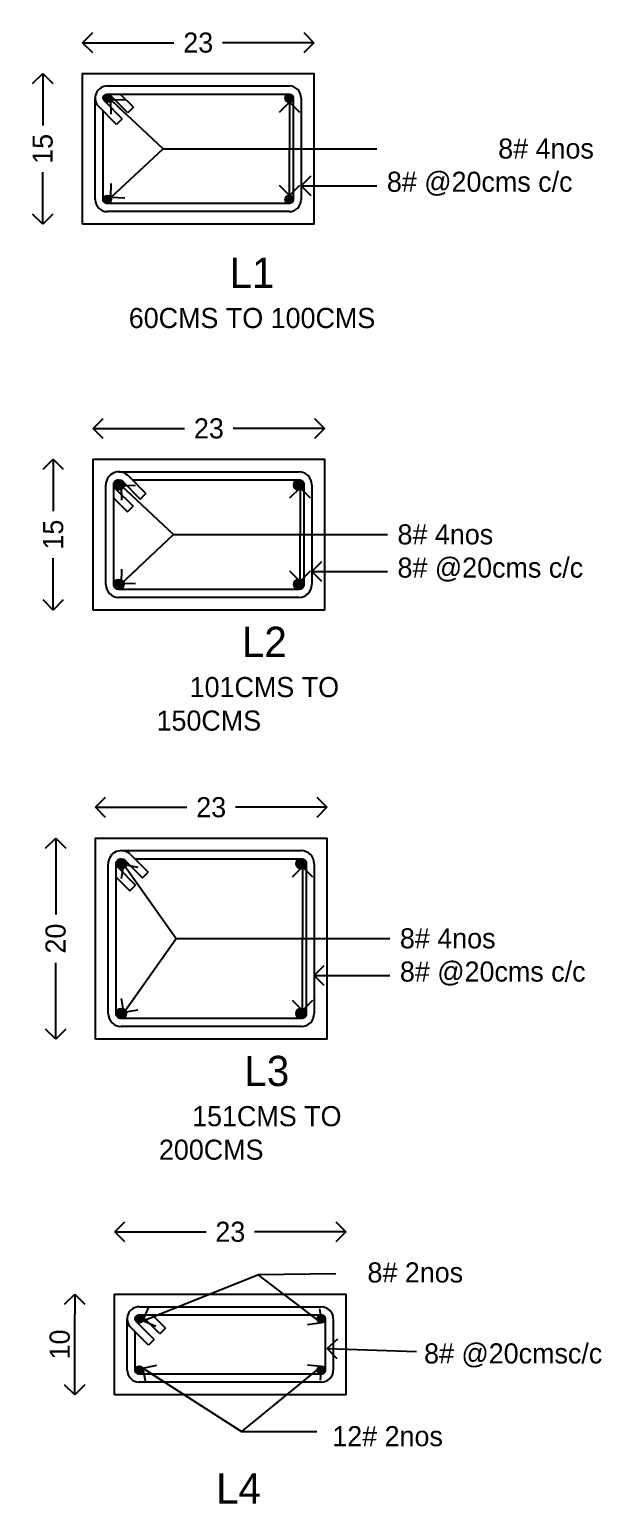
# Model space of a CAD drawing. Header units: metres. Extents: x -16 to 65907, y -5261 to 15511.
# Drawn here: x 17507.3 to 17564.7, y 3056.9 to 3203.5 of the extents above; entities that cross this region are included whole.
import ezdxf

# ---------------------------------------------------------------- set-up
doc = ezdxf.new("R2010")
doc.units = ezdxf.units.M
doc.header["$PDMODE"] = 67
doc.header["$PDSIZE"] = -5
doc.layers.get('0').update_dxf_attribs({"color": 6})
doc.layers.add('BC-WHITECOLOR', color=7, linetype='Continuous')
doc.styles.add('BC-1IN10-1', font='FreeSans.ttf', dxfattribs={"height": 2})
doc.dimstyles.new('BC-1IN10-1', dxfattribs={"dimtxt": 2, "dimasz": 2, "dimexe": 0.18, "dimexo": 0.0625, "dimgap": 1, "dimtad": 0, "dimtoh": 1, "dimzin": 12, "dimdsep": 46, "dimtxsty": 'BC-1IN10-1', "dimblk": 'OPEN90', "dimcen": 0.09, "dimse1": 1, "dimse2": 1, "dimclrd": 256, "dimclre": 256, "dimclrt": 7, "dimadec": 0, "dimazin": 0, "dimtfac": 1, "dimtdec": 1, "dimtofl": 0, "dimtmove": 1, "dimatfit": 3, "dimldrblk": 'OPEN90', "dimfxl": 0, "dimtolj": 1, "dimtzin": 0, "dimlwd": -1, "dimarcsym": 0})

# ---------------------------------------------------------------- blocks, each defined once
blk = doc.blocks.new('_OPEN90')
at = {"color": 0, "linetype": 'ByBlock'}
for p, q in [((0, 0), (-1, 0)), ((-0.5, 0.5), (0, 0)), ((0, 0), (-0.5, -0.5))]:
    blk.add_line(p, q, dxfattribs=at)
blk = doc.blocks.new('*D1748')
at = {"layer": 'BC-WHITECOLOR', "linetype": 'Continuous'}
for p, q in [((17508.58, 3197.17), (17508.58, 3194)), ((17508.58, 3186.17), (17508.58, 3189.35))]:
    blk.add_line(p, q, dxfattribs=at)
at = {"layer": 'Defpoints', "color": 0}
for p in [(17508.58, 3199.17), (17512.55, 3199.17), (17512.55, 3184.17)]:
    blk.add_point(p, dxfattribs=at)
at = {"layer": 'BC-WHITECOLOR', "xscale": 2, "yscale": 2, "zscale": 2}
for p, rotation in [((17508.58, 3199.17), 90), ((17508.58, 3184.17), 270)]:
    blk.add_blockref('_OPEN90', p, dxfattribs=dict(at, rotation=rotation))
at = {"layer": 'BC-WHITECOLOR', "color": 7, "insert": (17508.58, 3191.67), "char_height": 2, "attachment_point": 5, "rotation": 90, "style": 'BC-1IN10-1'}
blk.add_mtext('\\A1;15', dxfattribs=at)
blk = doc.blocks.new('*D1749')
at = {"layer": 'BC-WHITECOLOR', "linetype": 'Continuous'}
for p, q in [((17514.55, 3202.23), (17521.64, 3202.23)), ((17533.55, 3202.23), (17526.46, 3202.23))]:
    blk.add_line(p, q, dxfattribs=at)
at = {"layer": 'Defpoints', "color": 0}
for p in [(17535.55, 3202.23), (17512.55, 3199.17), (17535.55, 3199.17)]:
    blk.add_point(p, dxfattribs=at)
at = {"layer": 'BC-WHITECOLOR', "xscale": 2, "yscale": 2, "zscale": 2, "rotation": 180}
blk.add_blockref('_OPEN90', (17512.55, 3202.23), dxfattribs=at)
at = {"layer": 'BC-WHITECOLOR', "xscale": 2, "yscale": 2, "zscale": 2}
blk.add_blockref('_OPEN90', (17535.55, 3202.23), dxfattribs=at)
at = {"layer": 'BC-WHITECOLOR', "color": 7, "insert": (17524.05, 3202.23), "char_height": 2, "attachment_point": 5, "style": 'BC-1IN10-1'}
blk.add_mtext('\\A1;23', dxfattribs=at)
blk = doc.blocks.new('*D1750')
at = {"layer": 'BC-WHITECOLOR', "linetype": 'Continuous'}
for p, q in [((17515.61, 3163.85), (17522.7, 3163.85)), ((17534.61, 3163.85), (17527.52, 3163.85))]:
    blk.add_line(p, q, dxfattribs=at)
at = {"layer": 'Defpoints', "color": 0}
for p in [(17536.61, 3163.85), (17513.61, 3160.79), (17536.61, 3160.79)]:
    blk.add_point(p, dxfattribs=at)
at = {"layer": 'BC-WHITECOLOR', "xscale": 2, "yscale": 2, "zscale": 2, "rotation": 180}
blk.add_blockref('_OPEN90', (17513.61, 3163.85), dxfattribs=at)
at = {"layer": 'BC-WHITECOLOR', "xscale": 2, "yscale": 2, "zscale": 2}
blk.add_blockref('_OPEN90', (17536.61, 3163.85), dxfattribs=at)
at = {"layer": 'BC-WHITECOLOR', "color": 7, "insert": (17525.11, 3163.85), "char_height": 2, "attachment_point": 5, "style": 'BC-1IN10-1'}
blk.add_mtext('\\A1;23', dxfattribs=at)
blk = doc.blocks.new('*D1751')
at = {"layer": 'BC-WHITECOLOR', "linetype": 'Continuous'}
for p, q in [((17509.63, 3158.79), (17509.63, 3155.62)), ((17509.63, 3147.79), (17509.63, 3150.96))]:
    blk.add_line(p, q, dxfattribs=at)
at = {"layer": 'Defpoints', "color": 0}
for p in [(17509.63, 3160.79), (17513.61, 3160.79), (17513.61, 3145.79)]:
    blk.add_point(p, dxfattribs=at)
at = {"layer": 'BC-WHITECOLOR', "xscale": 2, "yscale": 2, "zscale": 2}
for p, rotation in [((17509.63, 3160.79), 90), ((17509.63, 3145.79), 270)]:
    blk.add_blockref('_OPEN90', p, dxfattribs=dict(at, rotation=rotation))
at = {"layer": 'BC-WHITECOLOR', "color": 7, "insert": (17509.63, 3153.29), "char_height": 2, "attachment_point": 5, "rotation": 90, "style": 'BC-1IN10-1'}
blk.add_mtext('\\A1;15', dxfattribs=at)
blk = doc.blocks.new('*D1752')
at = {"layer": 'BC-WHITECOLOR', "linetype": 'Continuous'}
for p, q in [((17515.84, 3126.16), (17522.93, 3126.16)), ((17534.84, 3126.16), (17527.75, 3126.16))]:
    blk.add_line(p, q, dxfattribs=at)
at = {"layer": 'Defpoints', "color": 0}
for p in [(17536.84, 3126.16), (17513.84, 3123.1), (17536.84, 3123.1)]:
    blk.add_point(p, dxfattribs=at)
at = {"layer": 'BC-WHITECOLOR', "xscale": 2, "yscale": 2, "zscale": 2, "rotation": 180}
blk.add_blockref('_OPEN90', (17513.84, 3126.16), dxfattribs=at)
at = {"layer": 'BC-WHITECOLOR', "xscale": 2, "yscale": 2, "zscale": 2}
blk.add_blockref('_OPEN90', (17536.84, 3126.16), dxfattribs=at)
at = {"layer": 'BC-WHITECOLOR', "color": 7, "insert": (17525.34, 3126.16), "char_height": 2, "attachment_point": 5, "style": 'BC-1IN10-1'}
blk.add_mtext('\\A1;23', dxfattribs=at)
blk = doc.blocks.new('*D1753')
at = {"layer": 'BC-WHITECOLOR', "linetype": 'Continuous'}
for p, q in [((17509.87, 3121.1), (17509.87, 3115.51)), ((17509.87, 3105.1), (17509.87, 3110.69))]:
    blk.add_line(p, q, dxfattribs=at)
at = {"layer": 'Defpoints', "color": 0}
for p in [(17509.87, 3123.1), (17513.84, 3123.1), (17513.84, 3103.1)]:
    blk.add_point(p, dxfattribs=at)
at = {"layer": 'BC-WHITECOLOR', "xscale": 2, "yscale": 2, "zscale": 2}
for p, rotation in [((17509.87, 3123.1), 90), ((17509.87, 3103.1), 270)]:
    blk.add_blockref('_OPEN90', p, dxfattribs=dict(at, rotation=rotation))
at = {"layer": 'BC-WHITECOLOR', "color": 7, "insert": (17509.87, 3113.1), "char_height": 2, "attachment_point": 5, "rotation": 90, "style": 'BC-1IN10-1'}
blk.add_mtext('\\A1;20', dxfattribs=at)
blk = doc.blocks.new('*D1755')
at = {"layer": 'BC-WHITECOLOR', "linetype": 'Continuous'}
blk.add_line((17511.76, 3069.72), (17511.76, 3075.72), dxfattribs=at)
at = {"layer": 'Defpoints', "color": 0}
for p in [(17511.76, 3077.72), (17515.74, 3077.72), (17515.74, 3067.72)]:
    blk.add_point(p, dxfattribs=at)
at = {"layer": 'BC-WHITECOLOR', "xscale": 2, "yscale": 2, "zscale": 2}
for p, rotation in [((17511.76, 3077.72), 90), ((17511.76, 3067.72), 270)]:
    blk.add_blockref('_OPEN90', p, dxfattribs=dict(at, rotation=rotation))
at = {"layer": 'BC-WHITECOLOR', "color": 7, "insert": (17510.28, 3072.72), "char_height": 2, "attachment_point": 5, "rotation": 90, "style": 'BC-1IN10-1'}
blk.add_mtext('\\A1;10', dxfattribs=at)
blk = doc.blocks.new('*D1756')
at = {"layer": 'BC-WHITECOLOR', "linetype": 'Continuous'}
for p, q in [((17517.74, 3083.92), (17524.83, 3083.92)), ((17536.74, 3083.92), (17529.65, 3083.92))]:
    blk.add_line(p, q, dxfattribs=at)
at = {"layer": 'Defpoints', "color": 0}
for p in [(17538.74, 3083.92), (17515.74, 3080.86), (17538.74, 3080.86)]:
    blk.add_point(p, dxfattribs=at)
at = {"layer": 'BC-WHITECOLOR', "xscale": 2, "yscale": 2, "zscale": 2, "rotation": 180}
blk.add_blockref('_OPEN90', (17515.74, 3083.92), dxfattribs=at)
at = {"layer": 'BC-WHITECOLOR', "xscale": 2, "yscale": 2, "zscale": 2}
blk.add_blockref('_OPEN90', (17538.74, 3083.92), dxfattribs=at)
at = {"layer": 'BC-WHITECOLOR', "color": 7, "insert": (17527.24, 3083.92), "char_height": 2, "attachment_point": 5, "style": 'BC-1IN10-1'}
blk.add_mtext('\\A1;23', dxfattribs=at)

msp = doc.modelspace()

# ---------------------------------------------------------------- hatches: boundary and pattern name
at = {"layer": 'BC-WHITECOLOR', "linetype": 'Continuous'}
h = msp.add_hatch(color=256, dxfattribs=at)
edge = h.paths.add_edge_path()
edge.add_arc((17514.998, 3196.724), 0.4, 0, 360)
h = msp.add_hatch(color=256, dxfattribs=at)
edge = h.paths.add_edge_path()
edge.add_arc((17533.098, 3196.724), 0.4, 0, 360)
h = msp.add_hatch(color=256, dxfattribs=at)
edge = h.paths.add_edge_path()
edge.add_arc((17514.998, 3186.624), 0.4, 0, 360)
h = msp.add_hatch(color=256, dxfattribs=at)
edge = h.paths.add_edge_path()
edge.add_arc((17533.098, 3186.624), 0.4, 0, 360)
h = msp.add_hatch(color=256, dxfattribs=at)
edge = h.paths.add_edge_path()
edge.add_arc((17516.155, 3158.241), 0.5, 0, 360)
h = msp.add_hatch(color=256, dxfattribs=at)
edge = h.paths.add_edge_path()
edge.add_arc((17534.055, 3158.241), 0.5, 0, 360)
h = msp.add_hatch(color=256, dxfattribs=at)
edge = h.paths.add_edge_path()
edge.add_arc((17516.155, 3148.341), 0.5, 0, 360)
h = msp.add_hatch(color=256, dxfattribs=at)
edge = h.paths.add_edge_path()
edge.add_arc((17534.055, 3148.341), 0.5, 0, 360)
h = msp.add_hatch(color=256, dxfattribs=at)
edge = h.paths.add_edge_path()
edge.add_arc((17516.393, 3120.55), 0.5, 0, 360)
h = msp.add_hatch(color=256, dxfattribs=at)
edge = h.paths.add_edge_path()
edge.add_arc((17534.293, 3120.55), 0.5, 0, 360)
h = msp.add_hatch(color=256, dxfattribs=at)
edge = h.paths.add_edge_path()
edge.add_arc((17516.393, 3105.65), 0.5, 0, 360)
h = msp.add_hatch(color=256, dxfattribs=at)
edge = h.paths.add_edge_path()
edge.add_arc((17534.293, 3105.65), 0.5, 0, 360)
h = msp.add_hatch(color=256, dxfattribs=at)
edge = h.paths.add_edge_path()
edge.add_arc((17518.187, 3075.267), 0.4, 0, 360)
h = msp.add_hatch(color=256, dxfattribs=at)
edge = h.paths.add_edge_path()
edge.add_arc((17536.287, 3075.267), 0.4, 0, 360)
h = msp.add_hatch(color=256, dxfattribs=at)
edge = h.paths.add_edge_path()
edge.add_arc((17518.187, 3070.167), 0.4, 0, 360)
h = msp.add_hatch(color=256, dxfattribs=at)
edge = h.paths.add_edge_path()
edge.add_arc((17536.287, 3070.167), 0.4, 0, 360)

# ---------------------------------------------------------------- linework, layer by layer
for p, q in [((17514.998, 3197.924), (17533.098, 3197.924)), ((17517.049, 3195.239), (17515.281, 3197.007)), ((17517.615, 3195.805), (17516.295, 3197.124)), ((17513.798, 3186.624), (17513.798, 3196.724)), ((17515.918, 3194.108), (17514.15, 3195.875)), ((17516.483, 3194.673), (17514.715, 3196.441)), ((17517.615, 3195.805), (17517.049, 3195.239)), ((17534.298, 3196.724), (17534.298, 3186.624)), ((17516.483, 3194.673), (17515.918, 3194.108)), ((17533.098, 3185.424), (17514.998, 3185.424)), ((17516.155, 3159.541), (17534.055, 3159.541)), ((17517.074, 3159.16), (17518.842, 3157.392)), ((17514.855, 3148.341), (17514.855, 3158.241)), ((17515.802, 3157.887), (17517.569, 3156.119)), ((17516.509, 3158.594), (17518.276, 3156.826)), ((17518.276, 3156.826), (17518.842, 3157.392)), ((17535.355, 3158.241), (17535.355, 3148.341)), ((17515.655, 3156.902), (17517.004, 3155.554)), ((17517.004, 3155.554), (17517.569, 3156.119)), ((17534.055, 3147.041), (17516.155, 3147.041)), ((17516.393, 3121.85), (17534.293, 3121.85)), ((17516.747, 3120.903), (17518.514, 3119.136)), ((17517.312, 3121.469), (17519.08, 3119.701)), ((17515.093, 3105.65), (17515.093, 3120.55)), ((17516.039, 3120.196), (17517.807, 3118.429)), ((17518.514, 3119.136), (17519.08, 3119.701)), ((17535.593, 3120.55), (17535.593, 3105.65)), ((17515.893, 3119.211), (17517.242, 3117.863)), ((17517.242, 3117.863), (17517.807, 3118.429)), ((17534.293, 3104.35), (17516.393, 3104.35)), ((17516.987, 3070.167), (17516.987, 3075.267)), ((17518.187, 3076.467), (17536.287, 3076.467)), ((17520.238, 3073.782), (17518.47, 3075.55)), ((17520.803, 3074.348), (17519.484, 3075.667)), ((17537.487, 3075.267), (17537.487, 3070.167)), ((17519.106, 3072.651), (17517.339, 3074.419)), ((17519.672, 3073.217), (17517.904, 3074.985)), ((17520.803, 3074.348), (17520.238, 3073.782)), ((17519.672, 3073.217), (17519.106, 3072.651)), ((17536.287, 3068.967), (17518.187, 3068.967))]:
    msp.add_line(p, q, dxfattribs=at)
for points in [[(17512.548, 3184.174), (17512.548, 3199.174), (17535.548, 3199.174), (17535.548, 3184.174)], [(17513.605, 3145.791), (17513.605, 3160.791), (17536.605, 3160.791), (17536.605, 3145.791)], [(17513.843, 3103.1), (17513.843, 3123.1), (17536.843, 3123.1), (17536.843, 3103.1)], [(17515.737, 3067.717), (17515.737, 3077.717), (17538.737, 3077.717), (17538.737, 3067.717)]]:
    msp.add_lwpolyline(points, close=True, dxfattribs=at)
for points in [[(17514.598, 3196.724, -0.4142136), (17514.998, 3197.124), (17533.098, 3197.124, -0.4142136), (17533.498, 3196.724), (17533.498, 3186.624, -0.4142136), (17533.098, 3186.224), (17514.998, 3186.224, -0.4142136), (17514.598, 3186.624), (17514.598, 3195.427)], [(17517.494, 3158.741), (17534.055, 3158.741, -0.4142136), (17534.555, 3158.241), (17534.555, 3148.341, -0.4142136), (17534.055, 3147.841), (17516.155, 3147.841, -0.4142136), (17515.655, 3148.341), (17515.655, 3158.241, -0.4142136), (17516.155, 3158.741, -0.4142136)], [(17517.732, 3121.05), (17534.293, 3121.05, -0.4142136), (17534.793, 3120.55), (17534.793, 3105.65, -0.4142136), (17534.293, 3105.15), (17516.393, 3105.15, -0.4142136), (17515.893, 3105.65), (17515.893, 3120.55, -0.4142136), (17516.393, 3121.05, -0.4142136)], [(17517.787, 3075.267, -0.4142136), (17518.187, 3075.667), (17536.287, 3075.667, -0.4142136), (17536.687, 3075.267), (17536.687, 3070.167, -0.4142136), (17536.287, 3069.767), (17518.187, 3069.767, -0.4142136), (17517.787, 3070.167), (17517.787, 3073.97)]]:
    msp.add_lwpolyline(points, format="xyb", dxfattribs=at)
for centre, radius in [((17514.998, 3196.724), 0.4), ((17533.098, 3196.724), 0.4), ((17514.998, 3186.624), 0.4), ((17533.098, 3186.624), 0.4), ((17516.155, 3158.241), 0.5), ((17534.055, 3158.241), 0.5), ((17516.155, 3148.341), 0.5), ((17534.055, 3148.341), 0.5), ((17516.393, 3120.55), 0.5), ((17534.293, 3120.55), 0.5), ((17516.393, 3105.65), 0.5), ((17534.293, 3105.65), 0.5), ((17518.187, 3075.267), 0.4), ((17536.287, 3075.267), 0.4), ((17518.187, 3070.167), 0.4), ((17536.287, 3070.167), 0.4)]:
    msp.add_circle(centre, radius, dxfattribs=at)
for centre, radius, start, end in [((17514.998, 3196.724), 1.2, 90, 225), ((17533.098, 3196.724), 1.2, 0, 90), ((17514.998, 3186.624), 1.2, 180, 270), ((17533.098, 3186.624), 1.2, 270, 0), ((17516.155, 3158.241), 1.3, 45, 180), ((17534.055, 3158.241), 1.3, 360, 90), ((17516.155, 3148.341), 1.3, 180, 270), ((17534.055, 3148.341), 1.3, 270, 0), ((17516.393, 3120.55), 1.3, 45, 180), ((17534.293, 3120.55), 1.3, 360, 90), ((17516.393, 3105.65), 1.3, 180, 270), ((17534.293, 3105.65), 1.3, 270, 0), ((17518.187, 3075.267), 1.2, 90, 225), ((17536.287, 3075.267), 1.2, 0, 90), ((17518.187, 3070.167), 1.2, 180, 270), ((17536.287, 3070.167), 1.2, 270, 0)]:
    msp.add_arc(centre, radius, start, end, dxfattribs=at)

# ---------------------------------------------------------------- texts
at = {"layer": 'BC-WHITECOLOR', "color": 7, "linetype": 'Continuous', "char_height": 2, "style": 'BC-1IN10-1'}
for s, insert, width, attachment_point in [('{8# 4nos}', (17563.41, 3190.674), 20.59227, 9), ('{8# @20cms c/c}', (17542.818, 3186.994), 20.59227, 7), ('\\pi10.70783;{\\H1.50000x;L1}\\P{\\H1.00000x;60CMS TO 100CMS}', (17524.048, 3177.328), 34.34249, 5), ('{8# 4nos}', (17543.875, 3152.291), 20.59227, 7), ('{8# @20cms c/c}', (17543.875, 3148.611), 20.59227, 7), ('\\pi11.05213;{\\H1.50000x;L2}\\P{\\H1.00000x;101CMS TO 150CMS}', (17525.105, 3138.945), 34.34249, 5), ('{8# 4nos}', (17544.113, 3112.1), 20.59227, 7), ('{8# @20cms c/c}', (17544.113, 3108.42), 20.59227, 7), ('\\pi11.06242;{\\H1.50000x;L3}\\P{\\H1.00000x;151CMS TO 200CMS}', (17525.343, 3096.254), 34.34249, 5), ('8# 2nos', (17550.403, 3078.858), 20.59227, 9), ('8# @20cmsc/c', (17546.519, 3070.429), 24.36673, 7), ('12# 2nos', (17548.39, 3062.569), 20.59227, 9), ('{\\H1.50000x;L4}', (17528.06, 3058.397), 34.34249, 5)]:
    msp.add_mtext(s, dxfattribs=dict(at, insert=insert, width=width, attachment_point=attachment_point))

# ---------------------------------------------------------------- dimensions: what is measured, and where the dimension line sits
at = {"layer": 'BC-WHITECOLOR', "linetype": 'Continuous'}
for base, p1, p2, picture, middle in [((17535.548, 3202.234), (17512.548, 3199.174), (17535.548, 3199.174), '*D1749', (17524.048, 3202.234)), ((17536.605, 3163.851), (17513.605, 3160.791), (17536.605, 3160.791), '*D1750', (17525.105, 3163.851)), ((17536.843, 3126.16), (17513.843, 3123.1), (17536.843, 3123.1), '*D1752', (17525.343, 3126.16)), ((17538.737, 3083.923), (17515.737, 3080.863), (17538.737, 3080.863), '*D1756', (17527.237, 3083.923))]:
    dim = msp.add_linear_dim(base=base, p1=p1, p2=p2, dimstyle='BC-1IN10-1', override={"dimlfac": 1}, dxfattribs=at)
    dim.commit()
    dim.dimension.update_dxf_attribs({"geometry": picture, "text_midpoint": middle})
for base, p1, p2, picture, middle in [((17508.576, 3199.174), (17512.548, 3184.174), (17512.548, 3199.174), '*D1748', (17508.576, 3191.674)), ((17509.632, 3160.791), (17513.605, 3145.791), (17513.605, 3160.791), '*D1751', (17509.632, 3153.291)), ((17509.87, 3123.1), (17513.843, 3103.1), (17513.843, 3123.1), '*D1753', (17509.87, 3113.1))]:
    dim = msp.add_linear_dim(base=base, p1=p1, p2=p2, angle=90, dimstyle='BC-1IN10-1', override={"dimlfac": 1}, dxfattribs=at)
    dim.commit()
    dim.dimension.update_dxf_attribs({"geometry": picture, "text_midpoint": middle})
dim = msp.add_linear_dim(base=(17511.764, 3077.717), p1=(17515.737, 3067.717), p2=(17515.737, 3077.717), angle=90, dimstyle='BC-1IN10-1', dxfattribs=at)
dim.commit()
dim.dimension.update_dxf_attribs({"geometry": '*D1755', "text_midpoint": (17510.285, 3072.717), "dimtype": 160})

# ---------------------------------------------------------------- leaders
for points in [[(17515.349, 3196.532), (17520.549, 3191.674), (17541.818, 3191.674)], [(17533.123, 3196.325), (17533.123, 3191.674)], [(17515.349, 3186.816), (17520.549, 3191.674), (17541.818, 3191.674)], [(17533.123, 3187.023), (17533.123, 3191.674)], [(17516.406, 3158.148), (17521.606, 3153.291), (17542.875, 3153.291)], [(17534.18, 3157.941), (17534.18, 3153.291)], [(17516.406, 3148.433), (17521.606, 3153.291), (17542.875, 3153.291)], [(17534.18, 3148.64), (17534.18, 3153.291)], [(17516.644, 3120.458), (17521.844, 3113.1), (17543.113, 3113.1)], [(17534.418, 3120.251), (17534.418, 3113.1)], [(17516.644, 3105.742), (17521.844, 3113.1), (17543.113, 3113.1)], [(17534.418, 3105.949), (17534.418, 3113.1)], [(17518.538, 3075.075), (17530.051, 3079.677), (17537.737, 3079.777)], [(17536.312, 3074.868), (17529.967, 3079.676)], [(17518.538, 3070.36), (17528.37, 3064.065), (17535.847, 3064.065)], [(17536.312, 3070.567), (17528.37, 3064.065)]]:
    msp.add_leader(points, dimstyle='BC-1IN10-1', override={"dimclrd": 8}, dxfattribs=at)
at = {"layer": 'BC-WHITECOLOR', "linetype": 'Continuous', "annotation_type": 0, "has_hookline": 1, "hookline_direction": 0}
for points, text_width in [([(17534.298, 3187.994), (17541.818, 3187.994)], 18.582), ([(17535.355, 3149.611), (17542.875, 3149.611)], 18.582), ([(17535.593, 3109.42), (17543.113, 3109.42)], 18.582), ([(17536.893, 3072.33), (17545.773, 3072.023)], 17.896)]:
    msp.add_leader(points, dimstyle='BC-1IN10-1', override={"dimtad": 0, "dimclrd": 8}, dxfattribs=dict(at, text_width=text_width))

doc.saveas('drawing.dxf')
